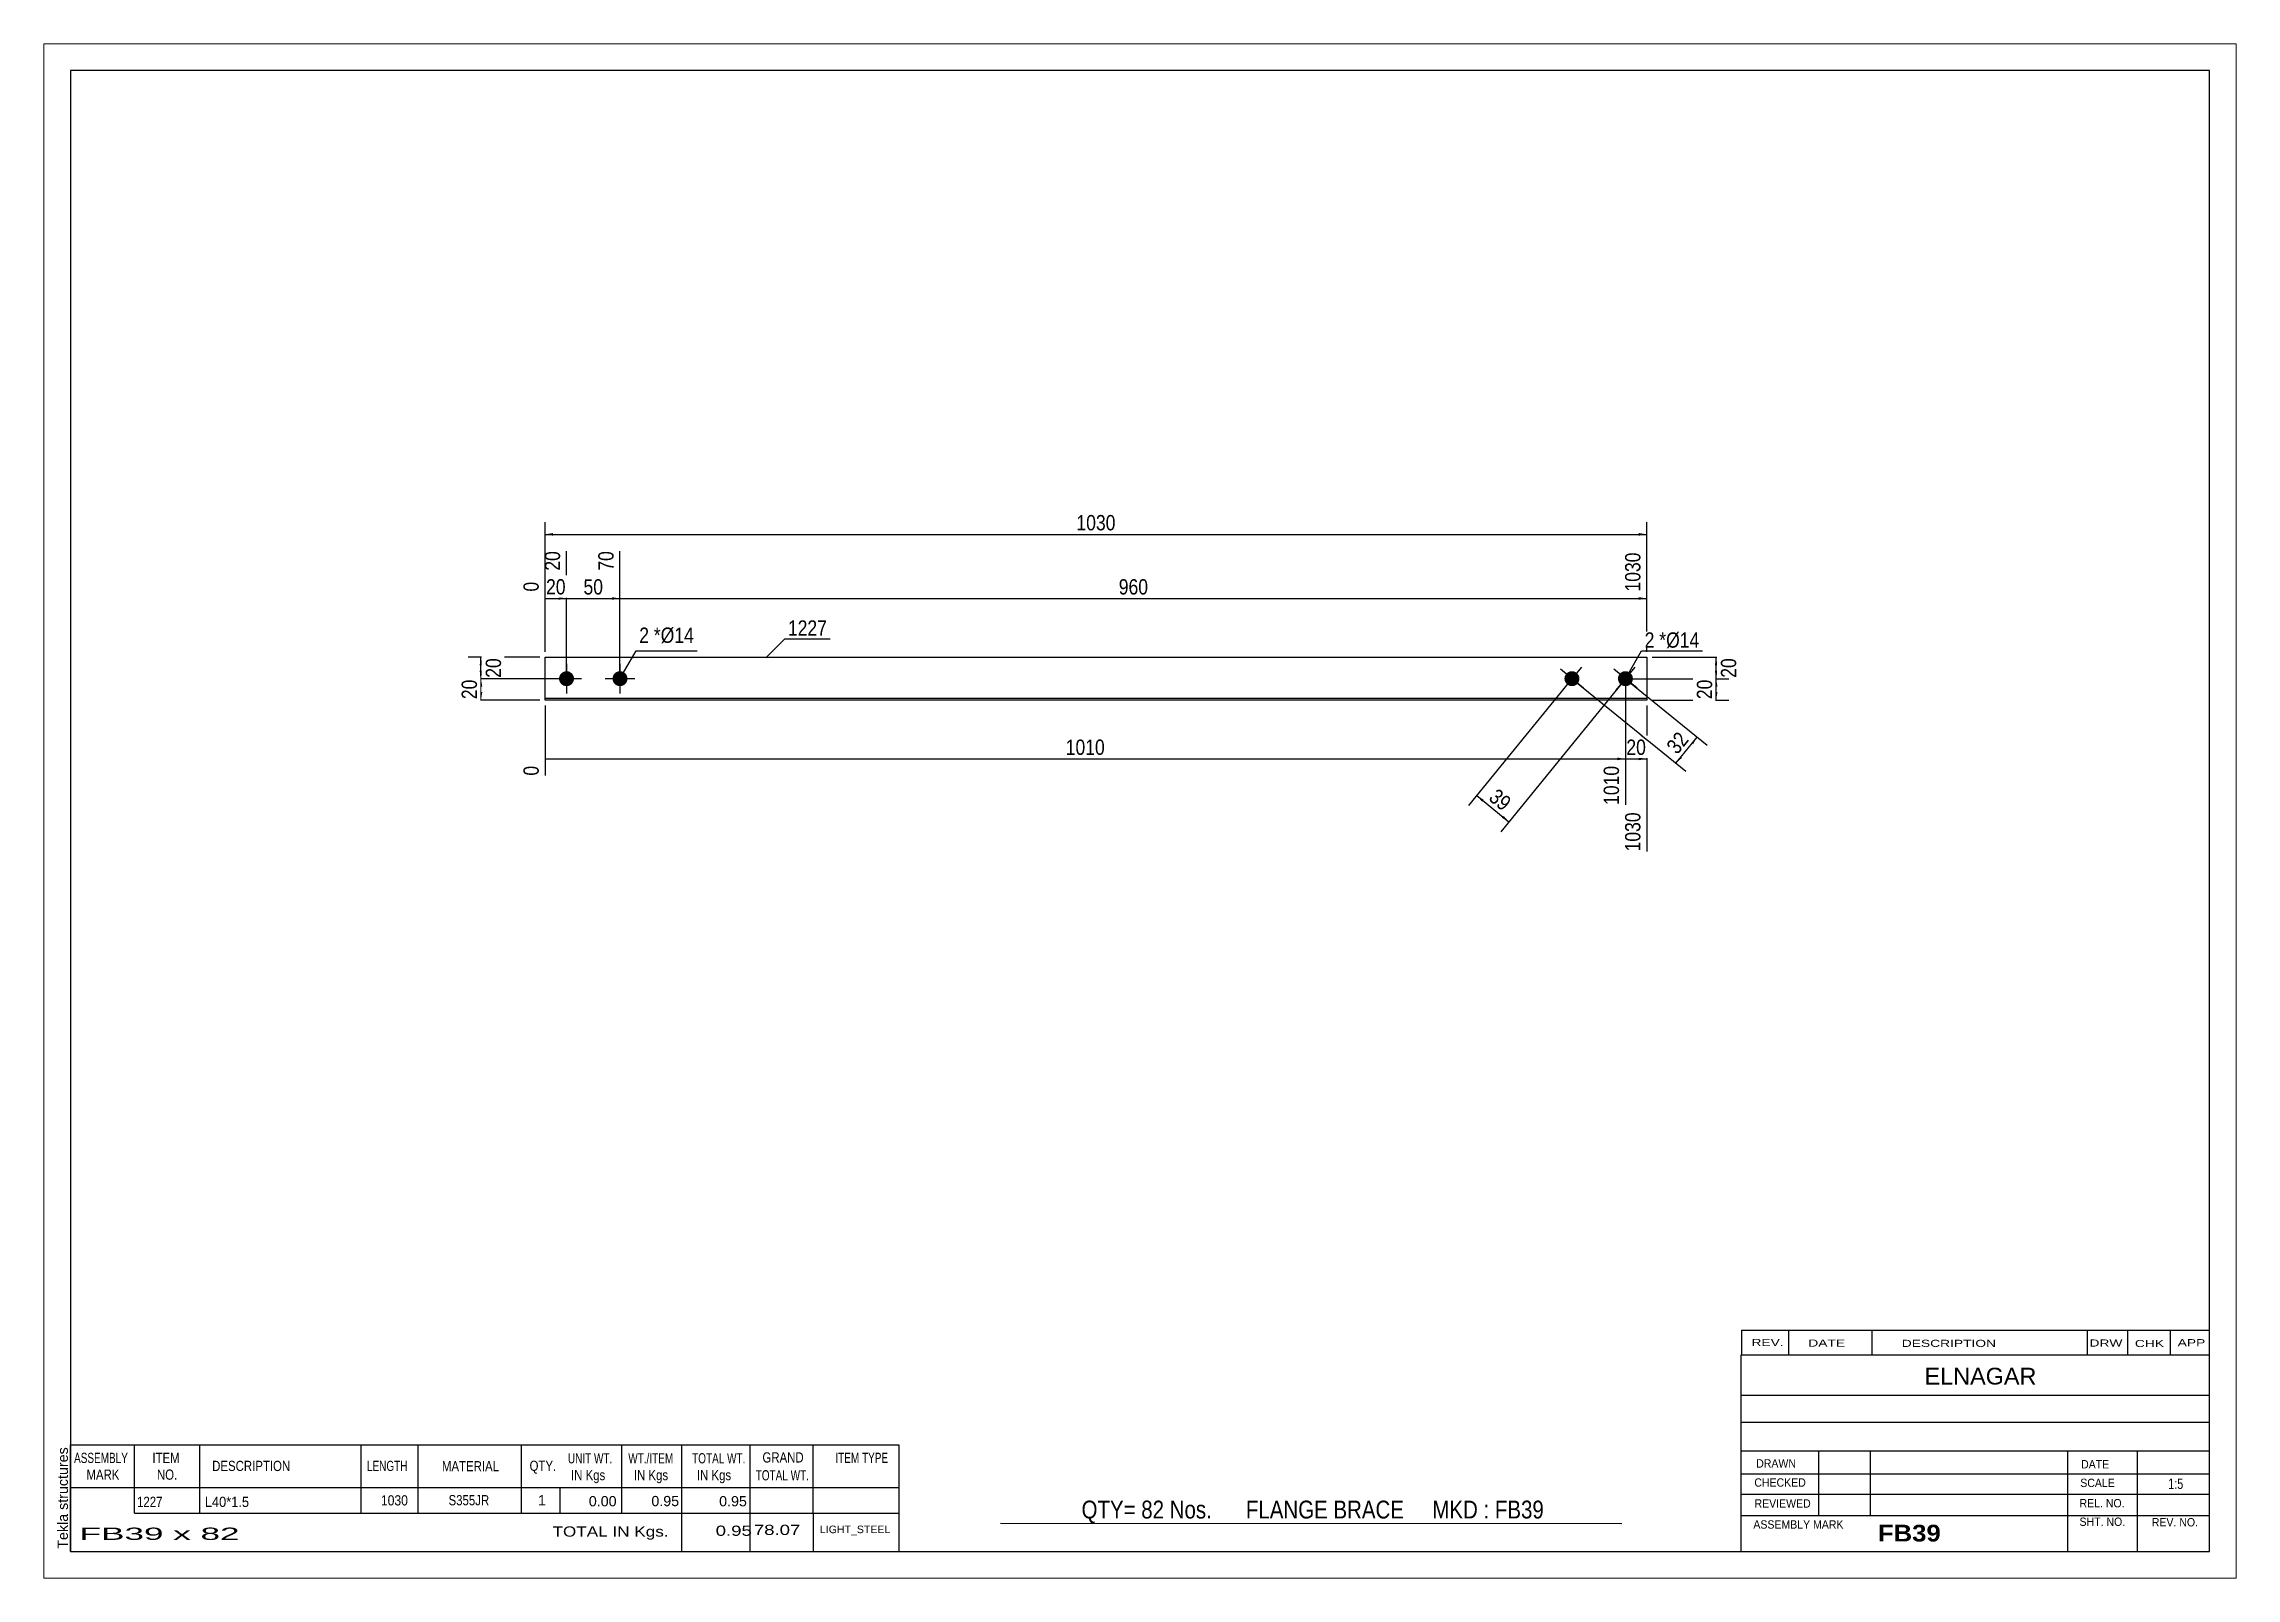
# Paper-space layout 'Layout1' of a CAD drawing. Header units: millimetres. Extents: x 0 to 410, y 0 to 287.
# The model-space entities are those that its viewports show. They can reach past a viewport. Long polylines and large blocks are cut down to what shows.
import ezdxf

# ---------------------------------------------------------------- set-up
doc = ezdxf.new("R2010")
doc.units = ezdxf.units.MM
doc.layers.add('Viewport layer', color=7, linetype='Continuous', plot=False)
doc.styles.add('Arial', font='ARIAL.TTF', dxfattribs={"height": 0.2})
doc.styles.add('Arial Bold', font='ARIALBD.TTF', dxfattribs={"height": 0.2})
doc.styles.add('Arial Narrow', font='ARIALN.TTF', dxfattribs={"height": 0.2})

# ---------------------------------------------------------------- blocks, each defined once
blk = doc.blocks.new('Unknown-629079621-1600')
at = {"color": 5, "linetype": 'Continuous'}
for p, q in [((405, 282), (5, 282)), ((5, 282), (5, 5)), ((405, 5), (405, 282)), ((5, 5), (405, 5))]:
    blk.add_line(p, q, dxfattribs=at)
at = {"color": 174, "linetype": 'Continuous', "style": 'Arial'}
blk.add_text('Tekla structures', height=1.9102, rotation=90, dxfattribs=at).set_placement((4.5, 5.5))
blk = doc.blocks.new('Part-629079621-1227 - 1212')
at = {"color": 2, "linetype": 'Continuous'}
for p, q in [((93.75, 164.25), (93.75, 172.25)), ((93.75, 172.25), (299.78, 172.25)), ((299.78, 172.25), (299.78, 164.25)), ((299.78, 164.55), (93.75, 164.55)), ((299.78, 164.25), (93.75, 164.25))]:
    blk.add_line(p, q, dxfattribs=at)
blk = doc.blocks.new('Bolt-629079621-1228 - 1212')
at = {"linetype": 'Continuous'}
blk.add_hatch(color=3, dxfattribs=at).paths.add_polyline_path([(294.9, 167.16, -1), (296.67, 169.34, -1)])
at = {"color": 3, "linetype": 'Continuous'}
for p, q in [((297.96, 166.48), (293.61, 170.02)), ((297.55, 170.42), (294.02, 166.08))]:
    blk.add_line(p, q, dxfattribs=at)
blk = doc.blocks.new('Bolt-629079621-1229 - 1212')
at = {"linetype": 'Continuous'}
blk.add_hatch(color=3, dxfattribs=at).paths.add_polyline_path([(284.9, 167.16, -1), (286.67, 169.34, -1)])
at = {"color": 3, "linetype": 'Continuous'}
for p, q in [((287.96, 166.48), (283.61, 170.02)), ((287.55, 170.42), (284.02, 166.08))]:
    blk.add_line(p, q, dxfattribs=at)
blk = doc.blocks.new('Bolt-629079621-1230 - 1212')
at = {"linetype": 'Continuous'}
for points in [[(97.75, 166.85, -1), (97.75, 169.65, -1)], [(107.75, 166.85, -1), (107.75, 169.65, -1)]]:
    blk.add_hatch(color=3, dxfattribs=at).paths.add_polyline_path(points)
at = {"color": 3, "linetype": 'Continuous'}
for p, q in [((100.55, 168.25), (94.95, 168.25)), ((97.75, 171.05), (97.75, 165.45)), ((110.55, 168.25), (104.95, 168.25)), ((107.75, 171.05), (107.75, 165.45))]:
    blk.add_line(p, q, dxfattribs=at)
blk = doc.blocks.new('StraightDimension-629079621-1238 - 1212')
at = {"linetype": 'Continuous'}
blk.add_hatch(color=7, dxfattribs=at).paths.add_polyline_path([(298.28, 183.5), (299.78, 183.25), (298.28, 183)])
at = {"color": 7, "linetype": 'Continuous'}
for p, q in [((107.75, 169.25), (107.75, 192.11)), ((299.78, 173.25), (299.78, 191.86)), ((107.75, 183.25), (299.78, 183.25))]:
    blk.add_line(p, q, dxfattribs=at)
at = {"color": 0, "linetype": 'Continuous'}
blk.add_wipeout([(299.18, 192.46), (294.98, 192.46), (294.98, 183.95), (299.18, 183.95)], dxfattribs=at)
at = {"color": 0}
blk.add_wipeout([(207.11, 183.4), (207.11, 187.6), (200.43, 187.6), (200.43, 183.4)], dxfattribs=at)
at = {"color": 3, "linetype": 'Continuous', "style": 'Arial Narrow'}
blk.add_text('1030', height=2.863, rotation=90.0002, dxfattribs=at).set_placement((298.58, 184.55))
at = {"color": 3, "style": 'Arial Narrow'}
blk.add_text('960', height=2.863, dxfattribs=at).set_placement((201.03, 184))
blk = doc.blocks.new('StraightDimension-629079621-1239 - 1212')
at = {"linetype": 'Continuous'}
blk.add_hatch(color=7, dxfattribs=at).paths.add_polyline_path([(106.25, 183.5), (107.75, 183.25), (106.25, 183)])
at = {"color": 7, "linetype": 'Continuous'}
for p, q in [((97.75, 169.25), (97.75, 192.11)), ((107.75, 169.25), (107.75, 192.11)), ((97.75, 183.25), (107.75, 183.25))]:
    blk.add_line(p, q, dxfattribs=at)
at = {"color": 0}
blk.add_wipeout([(105.18, 183.4), (105.18, 187.6), (100.32, 187.6), (100.32, 183.4)], dxfattribs=at)
at = {"color": 0, "linetype": 'Continuous'}
blk.add_wipeout([(107.15, 192.71), (102.95, 192.71), (102.95, 187.85), (107.15, 187.85)], dxfattribs=at)
at = {"color": 3, "linetype": 'Continuous', "style": 'Arial Narrow'}
blk.add_text('70', height=2.863, rotation=90.0002, dxfattribs=at).set_placement((106.55, 188.45))
at = {"color": 3, "style": 'Arial Narrow'}
blk.add_text('50', height=2.863, dxfattribs=at).set_placement((100.92, 184))
blk = doc.blocks.new('StraightDimension-629079621-1240 - 1212')
at = {"linetype": 'Continuous'}
blk.add_hatch(color=7, dxfattribs=at).paths.add_polyline_path([(96.25, 183.5), (97.75, 183.25), (96.25, 183)])
at = {"color": 7, "linetype": 'Continuous'}
for p, q in [((97.75, 169.25), (97.75, 192.11)), ((93.75, 173.25), (93.75, 186.38)), ((93.75, 183.25), (97.75, 183.25))]:
    blk.add_line(p, q, dxfattribs=at)
at = {"color": 0}
blk.add_wipeout([(98.18, 183.4), (98.18, 187.6), (93.32, 187.6), (93.32, 183.4)], dxfattribs=at)
at = {"color": 0, "linetype": 'Continuous'}
blk.add_wipeout([(97.15, 192.71), (92.95, 192.71), (92.95, 187.85), (97.15, 187.85)], dxfattribs=at)
blk.add_wipeout([(93.15, 186.98), (88.95, 186.98), (88.95, 183.95), (93.15, 183.95)], dxfattribs=at)
at = {"color": 3, "linetype": 'Continuous', "style": 'Arial Narrow'}
for s, height, p in [('20', 2.863, (96.55, 188.45)), ('0', 2.86, (92.55, 184.55))]:
    blk.add_text(s, height=height, rotation=90.0002, dxfattribs=at).set_placement(p)
at = {"color": 3, "style": 'Arial Narrow'}
blk.add_text('20', height=2.863, dxfattribs=at).set_placement((93.92, 184))
blk = doc.blocks.new('StraightDimension-629079621-1253 - 1212')
at = {"linetype": 'Continuous'}
blk.add_hatch(color=7, dxfattribs=at).paths.add_polyline_path([(298.28, 153.5), (299.78, 153.25), (298.28, 153)])
at = {"color": 7, "linetype": 'Continuous'}
for p, q in [((295.78, 167.25), (295.78, 144.64)), ((299.78, 163.25), (299.78, 135.94)), ((295.78, 153.25), (299.78, 153.25))]:
    blk.add_line(p, q, dxfattribs=at)
at = {"color": 0}
blk.add_wipeout([(300.21, 153.4), (300.21, 157.6), (295.36, 157.6), (295.36, 153.4)], dxfattribs=at)
at = {"color": 0, "linetype": 'Continuous'}
blk.add_wipeout([(299.18, 143.85), (294.98, 143.85), (294.98, 135.34), (299.18, 135.34)], dxfattribs=at)
at = {"color": 3, "style": 'Arial Narrow'}
blk.add_text('20', height=2.863, dxfattribs=at).set_placement((295.96, 154))
at = {"color": 3, "linetype": 'Continuous', "style": 'Arial Narrow'}
blk.add_text('1030', height=2.863, rotation=90.0002, dxfattribs=at).set_placement((298.58, 135.94))
blk = doc.blocks.new('StraightDimension-629079621-1254 - 1212')
at = {"linetype": 'Continuous'}
blk.add_hatch(color=7, dxfattribs=at).paths.add_polyline_path([(294.28, 153.5), (295.78, 153.25), (294.28, 153)])
at = {"color": 7, "linetype": 'Continuous'}
for p, q in [((295.78, 167.25), (295.78, 144.64)), ((93.75, 163.25), (93.75, 150.12)), ((93.75, 153.25), (295.78, 153.25))]:
    blk.add_line(p, q, dxfattribs=at)
at = {"color": 0}
blk.add_wipeout([(199.02, 153.4), (199.02, 157.6), (190.51, 157.6), (190.51, 153.4)], dxfattribs=at)
at = {"color": 0, "linetype": 'Continuous'}
for points in [[(93.15, 152.55), (88.95, 152.55), (88.95, 149.52), (93.15, 149.52)], [(295.18, 152.55), (290.98, 152.55), (290.98, 144.04), (295.18, 144.04)]]:
    blk.add_wipeout(points, dxfattribs=at)
at = {"color": 3, "style": 'Arial Narrow'}
blk.add_text('1010', height=2.863, dxfattribs=at).set_placement((191.11, 154))
at = {"color": 3, "linetype": 'Continuous', "style": 'Arial Narrow'}
for s, height, p in [('0', 2.86, (92.55, 150.12)), ('1010', 2.863, (294.58, 144.64))]:
    blk.add_text(s, height=height, rotation=90.0002, dxfattribs=at).set_placement(p)
blk = doc.blocks.new('StraightDimension-629079621-1261 - 1212')
at = {"linetype": 'Continuous'}
for points in [[(95.25, 195), (93.75, 195.25), (95.25, 195.5)], [(298.28, 195.5), (299.78, 195.25), (298.28, 195)]]:
    blk.add_hatch(color=7, dxfattribs=at).paths.add_polyline_path(points)
at = {"color": 7, "linetype": 'Continuous'}
for p, q in [((93.75, 173.25), (93.75, 197.5)), ((299.78, 173.25), (299.78, 197.5)), ((93.75, 195.25), (299.78, 195.25))]:
    blk.add_line(p, q, dxfattribs=at)
at = {"color": 0}
blk.add_wipeout([(201.02, 195.4), (201.02, 199.6), (192.51, 199.6), (192.51, 195.4)], dxfattribs=at)
at = {"color": 3, "style": 'Arial Narrow'}
blk.add_text('1030', height=2.863, dxfattribs=at).set_placement((193.11, 196))
blk = doc.blocks.new('StraightDimension-629079621-1265 - 1212')
at = {"linetype": 'Continuous'}
for points in [[(312.5, 170.75), (312.75, 172.25), (313, 170.75)], [(313, 169.75), (312.75, 168.25), (312.5, 169.75)]]:
    blk.add_hatch(color=7, dxfattribs=at).paths.add_polyline_path(points)
at = {"color": 7, "linetype": 'Continuous'}
for p, q in [((300.78, 172.25), (315, 172.25)), ((312.75, 168.25), (312.75, 172.25)), ((296.78, 168.25), (315, 168.25))]:
    blk.add_line(p, q, dxfattribs=at)
at = {"color": 0}
blk.add_wipeout([(317.1, 172.68), (312.9, 172.68), (312.9, 167.82), (317.1, 167.82)], dxfattribs=at)
at = {"color": 3, "style": 'Arial Narrow'}
blk.add_text('20', height=2.863, rotation=90.0002, dxfattribs=at).set_placement((316.5, 168.42))
blk = doc.blocks.new('StraightDimension-629079621-1266 - 1212')
at = {"linetype": 'Continuous'}
for points in [[(312.5, 166.75), (312.75, 168.25), (313, 166.75)], [(313, 165.75), (312.75, 164.25), (312.5, 165.75)]]:
    blk.add_hatch(color=7, dxfattribs=at).paths.add_polyline_path(points)
at = {"color": 7, "linetype": 'Continuous'}
for p, q in [((296.78, 168.25), (315.15, 168.25)), ((312.75, 164.25), (312.75, 168.25)), ((300.78, 164.25), (315.15, 164.25))]:
    blk.add_line(p, q, dxfattribs=at)
at = {"color": 0}
blk.add_wipeout([(312.6, 168.68), (308.4, 168.68), (308.4, 163.82), (312.6, 163.82)], dxfattribs=at)
at = {"color": 3, "style": 'Arial Narrow'}
blk.add_text('20', height=2.863, rotation=90.0002, dxfattribs=at).set_placement((312, 164.42))
blk = doc.blocks.new('StraightDimension-629079621-1273 - 1212')
at = {"linetype": 'Continuous'}
for points in [[(81.5, 170.75), (81.75, 172.25), (82, 170.75)], [(82, 169.75), (81.75, 168.25), (81.5, 169.75)]]:
    blk.add_hatch(color=7, dxfattribs=at).paths.add_polyline_path(points)
at = {"color": 7, "linetype": 'Continuous'}
for p, q in [((92.75, 172.25), (79.35, 172.25)), ((81.75, 168.25), (81.75, 172.25)), ((96.75, 168.25), (79.35, 168.25))]:
    blk.add_line(p, q, dxfattribs=at)
at = {"color": 0}
blk.add_wipeout([(86.1, 172.68), (81.9, 172.68), (81.9, 167.82), (86.1, 167.82)], dxfattribs=at)
at = {"color": 3, "style": 'Arial Narrow'}
blk.add_text('20', height=2.863, rotation=90.0002, dxfattribs=at).set_placement((85.5, 168.42))
blk = doc.blocks.new('StraightDimension-629079621-1274 - 1212')
at = {"linetype": 'Continuous'}
for points in [[(81.5, 166.75), (81.75, 168.25), (82, 166.75)], [(82, 165.75), (81.75, 164.25), (81.5, 165.75)]]:
    blk.add_hatch(color=7, dxfattribs=at).paths.add_polyline_path(points)
at = {"color": 7, "linetype": 'Continuous'}
for p, q in [((96.75, 168.25), (79.5, 168.25)), ((81.75, 164.25), (81.75, 168.25)), ((92.75, 164.25), (79.5, 164.25))]:
    blk.add_line(p, q, dxfattribs=at)
at = {"color": 0}
blk.add_wipeout([(81.6, 168.68), (77.4, 168.68), (77.4, 163.82), (81.6, 163.82)], dxfattribs=at)
at = {"color": 3, "style": 'Arial Narrow'}
blk.add_text('20', height=2.863, rotation=90.0002, dxfattribs=at).set_placement((81, 164.42))
blk = doc.blocks.new('StraightDimension-629079621-1283 - 1212')
at = {"linetype": 'Continuous'}
for points in [[(268.98, 145.23), (267.98, 146.37), (269.3, 145.61)], [(272.99, 142.61), (273.99, 141.47), (272.67, 142.22)]]:
    blk.add_hatch(color=7, dxfattribs=at).paths.add_polyline_path(points)
at = {"color": 7, "linetype": 'Continuous'}
for p, q in [((285.15, 167.47), (266.46, 144.51)), ((295.15, 167.47), (272.48, 139.61)), ((267.98, 146.37), (273.99, 141.47))]:
    blk.add_line(p, q, dxfattribs=at)
at = {"color": 0}
blk.add_wipeout([(272.96, 142.5), (275.61, 145.76), (271.85, 148.83), (269.2, 145.57)], dxfattribs=at)
at = {"color": 3, "style": 'Arial Narrow'}
blk.add_text('39', height=2.863, rotation=-39.1387, dxfattribs=at).set_placement((270.04, 145.66))
blk = doc.blocks.new('StraightDimension-629079621-1289 - 1212')
at = {"linetype": 'Continuous'}
for points in [[(308.06, 156.33), (309.2, 157.33), (308.45, 156.01)], [(306.36, 153.44), (305.22, 152.44), (305.97, 153.76)]]:
    blk.add_hatch(color=7, dxfattribs=at).paths.add_polyline_path(points)
at = {"color": 7, "linetype": 'Continuous'}
for p, q in [((286.56, 167.62), (307.08, 150.92)), ((296.56, 167.62), (311.06, 155.82)), ((305.22, 152.44), (309.2, 157.33))]:
    blk.add_line(p, q, dxfattribs=at)
at = {"color": 0}
blk.add_wipeout([(308.63, 156.86), (305.37, 159.51), (302.3, 155.75), (305.56, 153.09)], dxfattribs=at)
at = {"color": 3, "style": 'Arial Narrow'}
blk.add_text('32', height=2.863, rotation=50.8615, dxfattribs=at).set_placement((305.47, 153.94))
blk = doc.blocks.new('CBS_REVISION-629079621-1616')
at = {"color": 7, "linetype": 'Continuous'}
for p, q in [((317.49, 46.38), (404.99, 46.38)), ((317.49, 46.38), (317.49, 41.75)), ((326.29, 46.38), (326.29, 41.75)), ((341.88, 46.38), (341.88, 41.81)), ((382.14, 46.38), (382.14, 41.75)), ((389.68, 46.38), (389.68, 41.75)), ((397.63, 46.38), (397.63, 41.75)), ((317.49, 41.75), (404.99, 41.75))]:
    blk.add_line(p, q, dxfattribs=at)
at = {"color": 7, "style": 'Arial Narrow', "width": 1.7}
for s, height, p in [('REV.', 1.326, (319.35, 43.43)), ('DATE', 1.326, (329.98, 43.31)), ('DESCRIPTION', 1.3257, (347.46, 43.26)), ('DRW', 1.326, (382.57, 43.32)), ('CHK', 1.326, (391.06, 43.23)), ('APP', 1.326, (399.06, 43.38))]:
    blk.add_text(s, height=height, dxfattribs=at).set_placement(p)
blk = doc.blocks.new('CBS_BOM-629079621-1613')
at = {"color": 7, "linetype": 'Continuous'}
for p, q in [((4.97, 16.97), (4.97, 24.97)), ((4.97, 24.97), (159.89, 24.97)), ((16.97, 16.97), (16.97, 24.97)), ((29.16, 16.97), (29.16, 24.97)), ((59.32, 16.97), (59.32, 24.97)), ((70, 16.97), (70, 24.97)), ((89.32, 16.97), (89.32, 24.97)), ((108.12, 16.97), (108.12, 24.97)), ((119.33, 16.97), (119.33, 24.97)), ((132.12, 16.97), (132.12, 24.97)), ((143.87, 16.97), (143.87, 24.97)), ((159.89, 24.96), (159.89, 16.98)), ((4.97, 16.97), (159.89, 16.97)), ((4.97, 12.17), (4.97, 16.97)), ((16.97, 12.17), (16.97, 16.97)), ((29.16, 12.17), (29.16, 16.97)), ((59.32, 12.17), (59.32, 16.97)), ((70, 12.17), (70, 16.97)), ((89.32, 12.17), (89.32, 16.97)), ((96.58, 12.17), (96.58, 16.97)), ((108.12, 12.17), (108.12, 16.97)), ((119.33, 12.17), (119.33, 16.97)), ((132.12, 12.17), (132.12, 16.97)), ((143.89, 12.17), (143.89, 16.97)), ((159.89, 16.97), (159.89, 12.17)), ((4.97, 4.97), (4.97, 12.15)), ((16.97, 12.17), (159.89, 12.17)), ((119.33, 4.97), (119.33, 12.15)), ((132.12, 4.97), (132.12, 12.15)), ((143.93, 4.97), (143.93, 12.15)), ((159.89, 12.17), (159.89, 4.97)), ((4.97, 4.97), (159.89, 4.97))]:
    blk.add_line(p, q, dxfattribs=at)
at = {"color": 3, "linetype": 'Continuous', "style": 'Arial'}
for s, height, width, p in [('ASSEMBLY', 1.91, 0.7, (5.65, 21.54)), ('ITEM', 1.91, 0.8, (20.3, 21.54)), ('DESCRIPTION', 1.9102, 0.8, (31.48, 20.04)), ('LENGTH', 1.91, 0.7, (60.43, 20.04)), ('MATERIAL', 1.91, 0.8, (74.45, 19.99)), ('QTY.', 1.91, 0.8, (90.84, 20.07)), ('UNIT WT.', 1.91, 0.7, (98.01, 21.47)), ('WT./ITEM', 1.91, 0.7, (109.3, 21.47)), ('TOTAL WT.', 1.91, 0.7, (121.24, 21.47)), ('GRAND', 1.91, 0.8, (134.39, 21.63)), ('ITEM TYPE', 1.91, 0.7, (148.03, 21.55)), ('MARK', 1.91, 0.8, (7.97, 18.41)), ('NO.', 1.91, 0.8, (21.15, 18.41)), ('IN Kgs', 1.91, 0.8, (98.59, 18.33)), ('IN Kgs', 1.91, 0.8, (110.34, 18.33)), ('IN Kgs', 1.91, 0.8, (122.13, 18.33)), ('TOTAL WT.', 1.91, 0.7, (133.13, 18.29))]:
    blk.add_text(s, height=height, dxfattribs=dict(at, width=width)).set_placement(p)
at = {"color": 7, "linetype": 'Continuous', "style": 'Arial'}
for s, width, p in [('1227', 0.8, (17.43, 13.32)), ('L40*1.5', 0.9, (30.1, 13.32)), ('1030', 0.85, (63.04, 13.6)), ('S355JR', 0.8, (75.69, 13.63))]:
    blk.add_text(s, height=1.91, dxfattribs=dict(at, width=width)).set_placement(p)
for s, p in [('1', (92.41, 13.63)), ('0.00', (101.92, 13.44)), ('0.95', (113.62, 13.47)), ('0.95', (126.29, 13.44))]:
    blk.add_text(s, height=1.91, dxfattribs=at).set_placement(p)
at = {"color": 6, "linetype": 'Continuous', "style": 'Arial'}
for s, height, width, p in [('FB39 x 82', 2.292, 2.05, (6.69, 7.16)), ('TOTAL IN Kgs.', 1.9102, 1.2, (95.13, 7.77)), ('0.95', 1.91, 1.3, (125.65, 7.92)), ('78.07', 1.91, 1.3, (132.79, 8.08))]:
    blk.add_text(s, height=height, dxfattribs=dict(at, width=width)).set_placement(p)
blk.add_text('LIGHT_STEEL', height=1.4135, dxfattribs=at).set_placement((145.14, 8.42))
blk = doc.blocks.new('CBS_CALLOFF-629079621-1614')
at = {"color": 7, "linetype": 'Continuous'}
blk.add_line((178.88, 10.27), (295.11, 10.25), dxfattribs=at)
at = {"color": 3, "linetype": 'Continuous', "style": 'Arial Narrow'}
blk.add_text('QTY= 82 Nos.      FLANGE BRACE     MKD : FB39', height=3.3405, dxfattribs=at).set_placement((194.07, 11.16))
blk = doc.blocks.new('CBS_NAME_BLOG-629079621-1615')
at = {"color": 7, "linetype": 'Continuous'}
for p, q in [((317.41, 41.75), (404.93, 41.75)), ((317.41, 5.04), (317.41, 41.75)), ((317.41, 34.21), (404.93, 34.21)), ((317.48, 29.16), (405, 29.16)), ((317.41, 23.79), (404.93, 23.79)), ((331.93, 11.68), (331.93, 23.78)), ((341.62, 11.71), (341.62, 23.78)), ((378.53, 5.04), (378.53, 23.77)), ((391.58, 5.04), (391.58, 23.78)), ((317.42, 19.49), (405, 19.51)), ((317.41, 15.74), (404.93, 15.74)), ((317.41, 11.7), (404.93, 11.7)), ((317.41, 5), (405, 5))]:
    blk.add_line(p, q, dxfattribs=at)
at = {"color": 3, "linetype": 'Continuous', "style": 'Arial'}
blk.add_text('ELNAGAR', height=3.133, dxfattribs=at).set_placement((351.73, 36.22))
at = {"color": 3, "linetype": 'Continuous'}
for s, height, style, width, p in [('DRAWN', 1.566, 'Arial', 0.9, (320.24, 20.68)), ('DATE', 1.566, 'Arial', 0.9, (381, 20.52)), ('CHECKED', 1.566, 'Arial', 0.9, (319.89, 17.11)), ('SCALE', 1.566, 'Arial', 0.9, (380.85, 17.04)), ('1:5', 1.957, 'Arial Narrow', 0.9, (397.3, 16.68)), ('REVIEWED', 1.566, 'Arial', 0.9, (319.93, 13.19)), ('REL. NO.', 1.566, 'Arial', 0.9, (380.71, 13.24)), ('ASSEMBLY MARK', 1.5663, 'Arial', 0.9, (319.71, 9.26)), ('FB39', 3.131, 'Arial Bold', 1.1, (342.99, 6.86)), ('SHT. NO.', 1.566, 'Arial', 0.9, (380.71, 9.77)), ('REV. NO.', 1.566, 'Arial', 0.9, (394.23, 9.68))]:
    blk.add_text(s, height=height, dxfattribs=dict(at, style=style, width=width)).set_placement(p)
blk = doc.blocks.new('Mark-629079621-1294 - 1212')
at = {"color": 0}
blk.add_wipeout([(146.46, 176.29), (146.46, 179.29), (139.15, 179.29), (139.15, 176.29)], dxfattribs=at)
blk.add_wipeout([(146.46, 176.29), (146.46, 179.29), (139.15, 179.29), (139.15, 176.29)], dxfattribs=at)
at = {"color": 7, "linetype": 'Continuous'}
for p, q in [((135.02, 172.15), (138.55, 175.69)), ((138.55, 175.69), (147.06, 175.69))]:
    blk.add_line(p, q, dxfattribs=at)
at = {"color": 3, "style": 'Arial Narrow'}
blk.add_text('1227', height=2.863, dxfattribs=at).set_placement((139.15, 176.29))
blk = doc.blocks.new('MarkSet-629079621-1299 - 1212')
at = {"color": 0}
blk.add_wipeout([(301.21, 174.05), (301.21, 177.05), (299.38, 177.05), (299.38, 174.05)], dxfattribs=at)
blk.add_wipeout([(301.21, 174.05), (301.21, 177.05), (299.38, 177.05), (299.38, 174.05)], dxfattribs=at)
at = {"color": 7, "linetype": 'Continuous'}
blk.add_line((295.78, 168.25), (298.78, 173.45), dxfattribs=at)
at = {"color": 0}
blk.add_wipeout([(303.39, 174.05), (303.39, 177.05), (302.11, 177.05), (302.11, 174.05)], dxfattribs=at)
blk.add_wipeout([(303.39, 174.05), (303.39, 177.05), (302.11, 177.05), (302.11, 174.05)], dxfattribs=at)
at = {"color": 3, "style": 'Arial Narrow'}
blk.add_text('2', height=2.86, dxfattribs=at).set_placement((299.38, 174.05))
at = {"color": 0}
blk.add_wipeout([(309.6, 174.05), (309.6, 177.05), (303.39, 177.05), (303.39, 174.05)], dxfattribs=at)
blk.add_wipeout([(309.6, 174.05), (309.6, 177.05), (303.39, 177.05), (303.39, 174.05)], dxfattribs=at)
at = {"color": 7, "linetype": 'Continuous'}
blk.add_line((298.78, 173.45), (310.2, 173.45), dxfattribs=at)
at = {"color": 3, "style": 'Arial Narrow'}
for s, height, p in [('*', 2.86, (302.11, 174.05)), ('Ø14', 2.863, (303.39, 174.05))]:
    blk.add_text(s, height=height, dxfattribs=at).set_placement(p)
blk = doc.blocks.new('Mark-629079621-1302 - 1212')
at = {"color": 0}
blk.add_wipeout([(113.18, 174.95), (113.18, 177.95), (111.35, 177.95), (111.35, 174.95)], dxfattribs=at)
blk.add_wipeout([(113.18, 174.95), (113.18, 177.95), (111.35, 177.95), (111.35, 174.95)], dxfattribs=at)
at = {"color": 7, "linetype": 'Continuous'}
blk.add_line((107.75, 168.25), (110.75, 173.45), dxfattribs=at)
at = {"color": 0}
blk.add_wipeout([(115.36, 174.95), (115.36, 177.95), (114.08, 177.95), (114.08, 174.95)], dxfattribs=at)
blk.add_wipeout([(115.36, 174.95), (115.36, 177.95), (114.08, 177.95), (114.08, 174.95)], dxfattribs=at)
at = {"color": 3, "style": 'Arial Narrow'}
blk.add_text('2', height=2.86, dxfattribs=at).set_placement((111.35, 174.95))
at = {"color": 0}
blk.add_wipeout([(121.57, 174.95), (121.57, 177.95), (115.36, 177.95), (115.36, 174.95)], dxfattribs=at)
blk.add_wipeout([(121.57, 174.95), (121.57, 177.95), (115.36, 177.95), (115.36, 174.95)], dxfattribs=at)
at = {"color": 7, "linetype": 'Continuous'}
blk.add_line((110.75, 173.45), (122.17, 173.45), dxfattribs=at)
at = {"color": 3, "style": 'Arial Narrow'}
for s, height, p in [('*', 2.86, (114.08, 174.95)), ('Ø14', 2.863, (115.36, 174.95))]:
    blk.add_text(s, height=height, dxfattribs=at).set_placement(p)

msp = doc.modelspace()

# ---------------------------------------------------------------- block references
for name in ['Unknown-629079621-1600', 'Part-629079621-1227 - 1212', 'Bolt-629079621-1230 - 1212', 'Bolt-629079621-1229 - 1212', 'Bolt-629079621-1228 - 1212', 'CBS_REVISION-629079621-1616', 'CBS_NAME_BLOG-629079621-1615', 'CBS_BOM-629079621-1613', 'CBS_CALLOFF-629079621-1614']:
    msp.add_blockref(name, (0, 0))

# ---------------------------------------------------------------- next in the draw order: block references
msp.add_blockref('StraightDimension-629079621-1238 - 1212', (0, 0))

# ---------------------------------------------------------------- next in the draw order: block references
for name in ['StraightDimension-629079621-1239 - 1212', 'StraightDimension-629079621-1253 - 1212']:
    msp.add_blockref(name, (0, 0))

# ---------------------------------------------------------------- next in the draw order: block references
msp.add_blockref('StraightDimension-629079621-1240 - 1212', (0, 0))

# ---------------------------------------------------------------- next in the draw order: block references
for name in ['StraightDimension-629079621-1261 - 1212', 'StraightDimension-629079621-1254 - 1212']:
    msp.add_blockref(name, (0, 0))

# ---------------------------------------------------------------- next in the draw order: block references
for name in ['Mark-629079621-1302 - 1212', 'Mark-629079621-1294 - 1212', 'StraightDimension-629079621-1273 - 1212', 'StraightDimension-629079621-1265 - 1212']:
    msp.add_blockref(name, (0, 0))

# ---------------------------------------------------------------- next in the draw order: block references
for name in ['StraightDimension-629079621-1274 - 1212', 'StraightDimension-629079621-1266 - 1212']:
    msp.add_blockref(name, (0, 0))

# ---------------------------------------------------------------- next in the draw order: block references
msp.add_blockref('StraightDimension-629079621-1283 - 1212', (0, 0))

# ---------------------------------------------------------------- next in the draw order: block references
msp.add_blockref('StraightDimension-629079621-1289 - 1212', (0, 0))

# ---------------------------------------------------------------- next in the draw order: block references
msp.add_blockref('MarkSet-629079621-1299 - 1212', (0, 0))

psp = doc.layouts.get("Layout1")

# ---------------------------------------------------------------- viewports
at = {"layer": 'Viewport layer', "view_target_point": (205, 143.5)}
psp.add_viewport(center=(205, 143.5), size=(410, 287), view_center_point=(0, 0), view_height=287, dxfattribs=at)

doc.saveas('drawing.dxf')
